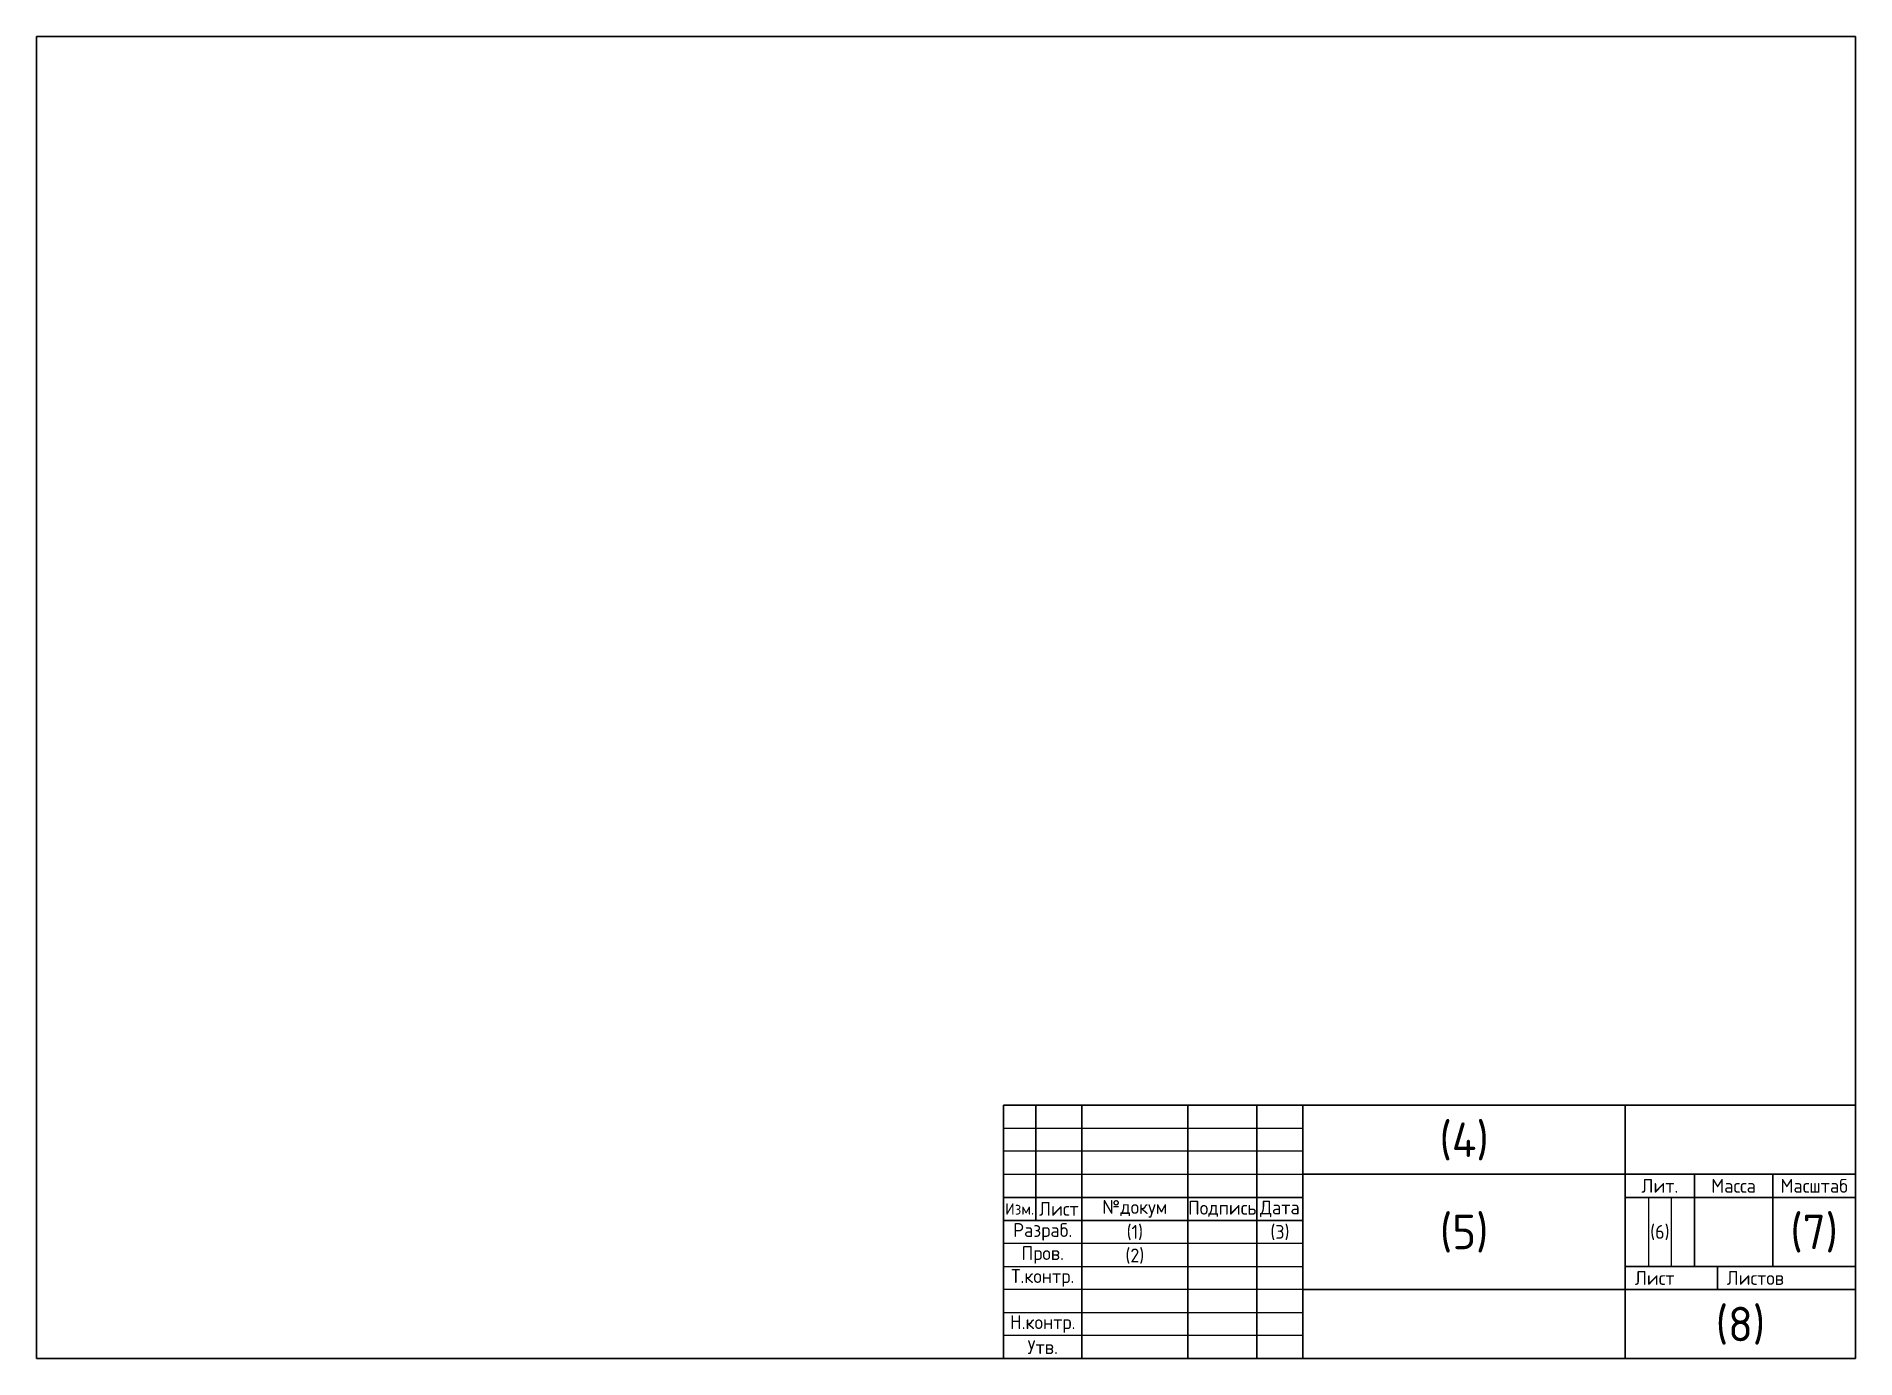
# Model space of a CAD drawing. Header units: millimetres. Extents: x 0 to 395, y 0 to 287.
import ezdxf
from ezdxf.enums import TextEntityAlignment as Align

# ---------------------------------------------------------------- set-up
doc = ezdxf.new("R2010")
doc.units = ezdxf.units.MM
doc.layers.add('Рамка', color=7, linetype='Continuous')
doc.styles.add('GOST-2.304_Type-B', font='GOST Common.ttf')

msp = doc.modelspace()

# ---------------------------------------------------------------- linework, layer by layer
at = {"layer": 'Рамка', "lineweight": 30}
for p, q in [((395, 287), (0, 287)), ((0, 287), (0, 0)), ((395, 0), (395, 287)), ((395, 55), (210, 55)), ((210, 55), (210, 0)), ((217, 55), (217, 30)), ((227, 0), (227, 55)), ((250, 55), (250, 0)), ((265, 0), (265, 55)), ((275, 55), (275, 0)), ((345, 55), (345, 0)), ((395, 40), (275, 40)), ((360, 40), (360, 20)), ((377, 20), (377, 40)), ((275, 35), (210, 35)), ((395, 35), (345, 35)), ((210, 30), (275, 30)), ((395, 20), (345, 20)), ((365, 20), (365, 15)), ((395, 15), (275, 15)), ((0, 0), (395, 0))]:
    msp.add_line(p, q, dxfattribs=at)
at = {"layer": 'Рамка'}
for p, q in [((395, 0), (395, 55)), ((210, 50), (275, 50)), ((275, 45), (210, 45)), ((210, 40), (275, 40)), ((395, 40), (395, 35)), ((350, 35), (350, 20)), ((355, 20), (355, 35)), ((275, 25), (210, 25)), ((250, 25), (250, 20)), ((275, 25), (275, 20)), ((210, 20), (275, 20)), ((355, 20), (365, 20)), ((395, 15), (395, 20)), ((395, 20), (395, 15)), ((275, 15), (210, 15)), ((210, 10), (275, 10)), ((275, 5), (210, 5)), ((395, 0), (210, 0)), ((210, 0), (395, 0))]:
    msp.add_line(p, q, dxfattribs=at)

# ---------------------------------------------------------------- texts
at = {"layer": 'Рамка', "style": 'GOST-2.304_Type-B'}
for s, width, insert, char_height, attachment_point in [('Лит.', 15, (352.5, 37.5), 3, 5), ('Масса', 17, (368.5, 37.5), 3, 5), ('Масштаб', 18, (386, 37.5), 3, 5), ('Изм.', 7, (213.5, 32.5), 2.5, 5), ('Лист', 10, (222, 32.5), 3, 5), ('№докум', 23, (238.5, 32.5), 3, 5), ('Подпись', 15, (257.5, 32.5), 3, 5), ('Дата', 10, (270, 32.5), 3, 5), ('Разраб.', 17, (218.5, 27.5), 3, 5), ('Пров.', 17, (218.5, 22.5), 3, 5), ('Т.контр.', 17, (218.5, 17.5), 3, 5), ('Листов', 27.9989, (367, 17.5), 3, 4), ('Н.контр.', 17, (218.5, 7.5), 3, 5), ('Утв.', 17, (218.5, 2.5), 3, 5)]:
    msp.add_mtext_dynamic_manual_height_columns(s, width=width, gutter_width=12.5, heights=[0], dxfattribs=dict(at, insert=insert, char_height=char_height, attachment_point=attachment_point))
at = {"layer": 'Рамка', "insert": (347.07, 17.5), "char_height": 3, "width": 17.8537, "attachment_point": 4, "style": 'GOST-2.304_Type-B'}
msp.add_mtext('Лист', dxfattribs=at)
at = {"layer": 'Рамка', "style": 'GOST-2.304_Type-B'}
for tag, height, p in [('(4)', 7.5, (310, 47.5)), ('(5)', 7.5, (310, 27.5)), ('(7)', 7.5, (386, 27.5)), ('(1)', 3, (238.5, 27.5)), ('(3)', 3, (270, 27.5)), ('(6)', 3, (352.5, 27.5)), ('(2)', 3, (238.5, 22.39)), ('(8)', 7.5, (370, 7.5))]:
    msp.add_attdef(tag, text='', height=height, dxfattribs=at).set_placement(p, align=Align.MIDDLE_CENTER)

doc.saveas('drawing.dxf')
